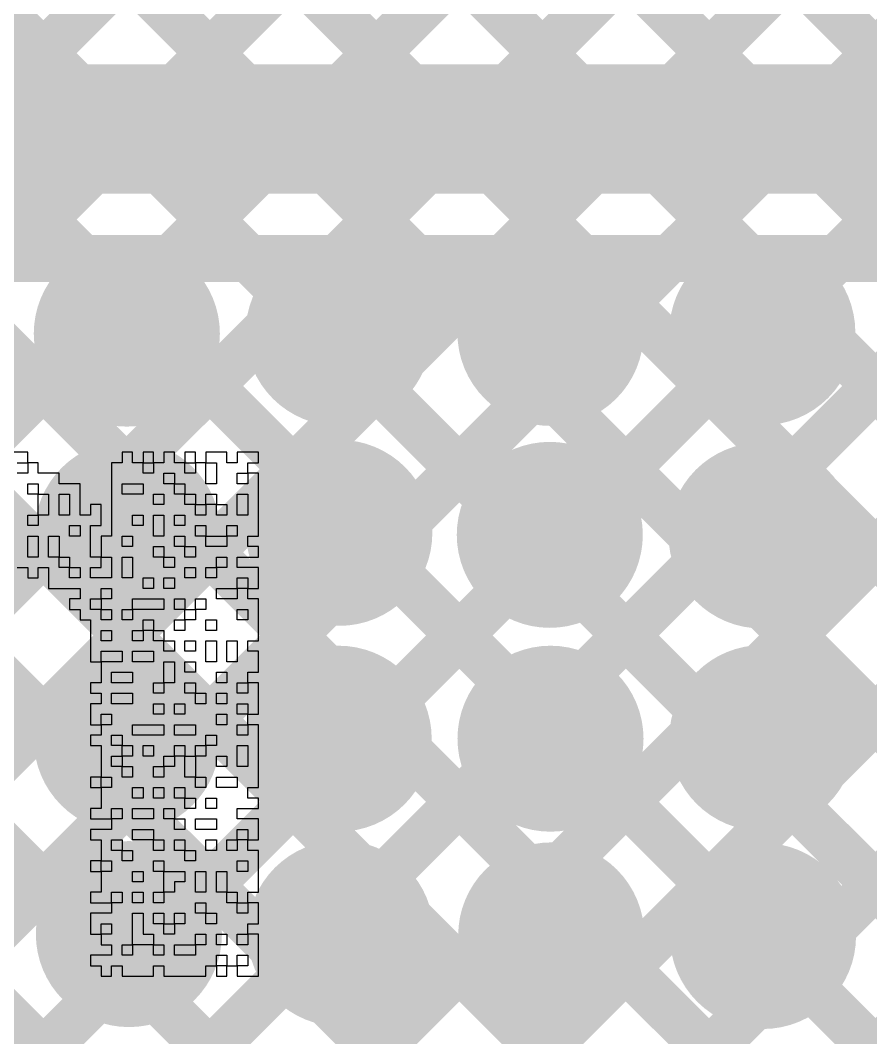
# Model space of a CAD drawing. Header units: millimetres. Extents: x 3.06 to 5.82, y 1.29 to 3.84.
# Drawn here: x 5.0166 to 5.1611, y 2.3075 to 2.4805 of the extents above; entities that cross this region are included whole.
import ezdxf

# ---------------------------------------------------------------- set-up
doc = ezdxf.new("R2010")
doc.units = ezdxf.units.MM
doc.header["$MEASUREMENT"] = 0
for name, color, linetype in [('BottomLayer', 5, 'Continuous'), ('BottomOverlay', 54, 'Continuous'), ('BottomSolder', 6, 'Continuous'), ('MultiLayer', 9, 'Continuous'), ('TopLayer', 1, 'Continuous'), ('TopSolder', 216, 'Continuous'), ('ViaHoleLayer', 16, 'Continuous')]:
    doc.layers.add(name, color=color, linetype=linetype)

msp = doc.modelspace()

# ---------------------------------------------------------------- linework, layer by layer
at = {"layer": 'BottomLayer', "const_width": 0.008}
for points in [[(4.85423, 2.78252), (5.702, 1.93475)], [(4.83062, 2.77785), (5.59647, 2.012)], [(4.81082, 2.76936), (5.56819, 2.012)], [(4.79724, 2.75466), (5.4789, 2.073)], [(4.789, 2.18685), (5.35367, 2.75152)], [(4.789, 2.21513), (5.32539, 2.75152)], [(4.789, 2.24341), (5.27927, 2.73368)], [(4.7896, 2.73402), (5.45062, 2.073)], [(4.789, 2.15856), (5.355, 2.72456)], [(4.789, 2.70633), (5.436, 2.05933)], [(4.789, 2.13028), (5.35968, 2.70096)], [(4.789, 2.10199), (5.37281, 2.68581)], [(4.789, 2.67805), (5.436, 2.03105)], [(4.789, 2.64976), (5.436, 2.00276)], [(4.789, 2.62148), (5.40848, 2.002)], [(4.789, 2.5932), (5.38019, 2.002)], [(4.789, 2.07371), (5.2974, 2.58211)], [(4.789, 2.56491), (5.35191, 2.002)], [(4.79368, 2.0501), (5.299, 2.55542)], [(4.789, 2.53663), (5.32363, 2.002)], [(4.80587, 2.03401), (5.299, 2.52714)], [(4.82414, 2.024), (5.30213, 2.50199)], [(4.85043, 2.022), (5.31337, 2.48494)], [(4.87805, 2.02134), (5.33087, 2.47416)]]:
    msp.add_lwpolyline(points, dxfattribs=at)
at = {"layer": 'BottomLayer', "const_width": 0.01181}
for points in [[(5.02874, 2.42721, 1), (5.04056, 2.42721, 1)], [(5.06474, 2.42733, 1), (5.07656, 2.42733, 1)], [(5.10074, 2.42733, 1), (5.11256, 2.42733, 1)], [(5.13674, 2.42744, 1), (5.14856, 2.42744, 1)], [(5.02886, 2.39322, 1), (5.04067, 2.39322, 1)], [(5.06486, 2.39333, 1), (5.07667, 2.39333, 1)], [(5.10063, 2.39299, 1), (5.11244, 2.39299, 1)], [(5.13663, 2.39288, 1), (5.14844, 2.39288, 1)], [(5.02875, 2.35822, 1), (5.04056, 2.35822, 1)], [(5.06475, 2.35833, 1), (5.07656, 2.35833, 1)], [(5.10075, 2.35833, 1), (5.11256, 2.35833, 1)], [(5.13675, 2.35844, 1), (5.14856, 2.35844, 1)], [(5.02909, 2.32511, 1), (5.04091, 2.32511, 1)], [(5.06509, 2.32522, 1), (5.07691, 2.32522, 1)], [(5.10087, 2.32489, 1), (5.11268, 2.32489, 1)], [(5.13687, 2.32478, 1), (5.14868, 2.32478, 1)]]:
    msp.add_lwpolyline(points, format="xyb", close=True, dxfattribs=at)
at = {"layer": 'BottomOverlay'}
for p, q in [((5.0178, 2.40704), (5.01423, 2.40704)), ((5.0178, 2.40526), (5.0178, 2.40704)), ((5.03561, 2.40704), (5.03383, 2.40704)), ((5.03383, 2.40704), (5.03383, 2.40526)), ((5.03561, 2.40526), (5.03561, 2.40704)), ((5.03918, 2.40704), (5.0374, 2.40704)), ((5.0374, 2.40704), (5.0374, 2.40526)), ((5.03918, 2.40526), (5.03918, 2.40704)), ((5.04274, 2.40704), (5.04096, 2.40704)), ((5.04096, 2.40704), (5.04096, 2.40526)), ((5.04274, 2.40526), (5.04274, 2.40704)), ((5.0463, 2.40704), (5.04452, 2.40704)), ((5.04452, 2.40704), (5.04452, 2.40526)), ((5.0463, 2.40526), (5.0463, 2.40704)), ((5.05165, 2.40704), (5.04809, 2.40704)), ((5.04809, 2.40704), (5.04809, 2.40526)), ((5.05165, 2.40526), (5.05165, 2.40704)), ((5.057, 2.40704), (5.05343, 2.40704)), ((5.05343, 2.40704), (5.05343, 2.40526)), ((5.057, 2.40526), (5.057, 2.40704)), ((5.01602, 2.40526), (5.0178, 2.40526)), ((5.01958, 2.40526), (5.0178, 2.40526)), ((5.0178, 2.40526), (5.0178, 2.40348)), ((5.01958, 2.40348), (5.01958, 2.40526)), ((5.03383, 2.40526), (5.03205, 2.40526)), ((5.03205, 2.40526), (5.03205, 2.40348)), ((5.0374, 2.40526), (5.03561, 2.40526)), ((5.0374, 2.40348), (5.0374, 2.40526)), ((5.0374, 2.40526), (5.03918, 2.40526)), ((5.04096, 2.40526), (5.03918, 2.40526)), ((5.03918, 2.40526), (5.03918, 2.40348)), ((5.04452, 2.40526), (5.04274, 2.40526)), ((5.04452, 2.40348), (5.04452, 2.40526)), ((5.04452, 2.40526), (5.0463, 2.40526)), ((5.04809, 2.40526), (5.0463, 2.40526)), ((5.0463, 2.40526), (5.0463, 2.40348)), ((5.04809, 2.40348), (5.04809, 2.40526)), ((5.04809, 2.40526), (5.04987, 2.40526)), ((5.04987, 2.40526), (5.04987, 2.40348)), ((5.05343, 2.40526), (5.05165, 2.40526)), ((5.05521, 2.40348), (5.05521, 2.40526)), ((5.05521, 2.40526), (5.057, 2.40526)), ((5.0178, 2.40348), (5.01602, 2.40348)), ((5.02314, 2.40348), (5.01958, 2.40348)), ((5.02314, 2.40169), (5.02314, 2.40348)), ((5.03205, 2.40348), (5.03205, 2.40169)), ((5.03918, 2.40348), (5.0374, 2.40348)), ((5.04096, 2.40169), (5.04096, 2.40348)), ((5.04096, 2.40348), (5.04274, 2.40348)), ((5.04274, 2.40348), (5.04274, 2.40169)), ((5.0463, 2.40348), (5.04452, 2.40348)), ((5.04809, 2.40169), (5.04809, 2.40348)), ((5.04987, 2.40348), (5.04987, 2.40169)), ((5.05343, 2.40169), (5.05343, 2.40348)), ((5.05343, 2.40348), (5.05521, 2.40348)), ((5.057, 2.40348), (5.05521, 2.40348)), ((5.05521, 2.40348), (5.05521, 2.40169)), ((5.057, 2.40169), (5.057, 2.40348)), ((5.0178, 2.39991), (5.0178, 2.40169)), ((5.0178, 2.40169), (5.01958, 2.40169)), ((5.01958, 2.40169), (5.01958, 2.39991)), ((5.02671, 2.40169), (5.02314, 2.40169)), ((5.02671, 2.39991), (5.02671, 2.40169)), ((5.03205, 2.40169), (5.03205, 2.39991)), ((5.03383, 2.39991), (5.03383, 2.40169)), ((5.03383, 2.40169), (5.0374, 2.40169)), ((5.0374, 2.40169), (5.0374, 2.39991)), ((5.04274, 2.40169), (5.04096, 2.40169)), ((5.04274, 2.39991), (5.04274, 2.40169)), ((5.04274, 2.40169), (5.04452, 2.40169)), ((5.04452, 2.40169), (5.04452, 2.39991)), ((5.04987, 2.40169), (5.04809, 2.40169)), ((5.05521, 2.40169), (5.05343, 2.40169)), ((5.057, 2.39991), (5.057, 2.40169)), ((5.01958, 2.39991), (5.0178, 2.39991)), ((5.01958, 2.39813), (5.01958, 2.39991)), ((5.01958, 2.39991), (5.02136, 2.39991)), ((5.02136, 2.39991), (5.02136, 2.39813)), ((5.02314, 2.39813), (5.02314, 2.39991)), ((5.02314, 2.39991), (5.02492, 2.39991)), ((5.02492, 2.39991), (5.02492, 2.39813)), ((5.02671, 2.39813), (5.02671, 2.39991)), ((5.03205, 2.39991), (5.03205, 2.39813)), ((5.0374, 2.39991), (5.03383, 2.39991)), ((5.03918, 2.39813), (5.03918, 2.39991)), ((5.03918, 2.39991), (5.04096, 2.39991)), ((5.04096, 2.39991), (5.04096, 2.39813)), ((5.04452, 2.39991), (5.04274, 2.39991)), ((5.04452, 2.39813), (5.04452, 2.39991)), ((5.04452, 2.39991), (5.0463, 2.39991)), ((5.0463, 2.39991), (5.0463, 2.39813)), ((5.04809, 2.39813), (5.04809, 2.39991)), ((5.04809, 2.39991), (5.04987, 2.39991)), ((5.04987, 2.39991), (5.04987, 2.39813)), ((5.05343, 2.39813), (5.05343, 2.39991)), ((5.05343, 2.39991), (5.05521, 2.39991)), ((5.05521, 2.39991), (5.05521, 2.39813)), ((5.057, 2.39813), (5.057, 2.39991)), ((5.01958, 2.39635), (5.01958, 2.39813)), ((5.02136, 2.39813), (5.02136, 2.39635)), ((5.02314, 2.39635), (5.02314, 2.39813)), ((5.02492, 2.39813), (5.02492, 2.39635)), ((5.02671, 2.39635), (5.02671, 2.39813)), ((5.03027, 2.39813), (5.02849, 2.39813)), ((5.02849, 2.39813), (5.02849, 2.39635)), ((5.03027, 2.39635), (5.03027, 2.39813)), ((5.03205, 2.39813), (5.03205, 2.39635)), ((5.04096, 2.39813), (5.03918, 2.39813)), ((5.0463, 2.39813), (5.04452, 2.39813)), ((5.0463, 2.39635), (5.0463, 2.39813)), ((5.0463, 2.39813), (5.04809, 2.39813)), ((5.04987, 2.39813), (5.04809, 2.39813)), ((5.04809, 2.39813), (5.04809, 2.39635)), ((5.04987, 2.39635), (5.04987, 2.39813)), ((5.04987, 2.39813), (5.05165, 2.39813)), ((5.05165, 2.39813), (5.05165, 2.39635)), ((5.05343, 2.39635), (5.05343, 2.39813)), ((5.05521, 2.39813), (5.05521, 2.39635)), ((5.057, 2.39635), (5.057, 2.39813)), ((5.0178, 2.39457), (5.0178, 2.39635)), ((5.0178, 2.39635), (5.01958, 2.39635)), ((5.02136, 2.39635), (5.01958, 2.39635)), ((5.01958, 2.39635), (5.01958, 2.39457)), ((5.02492, 2.39635), (5.02314, 2.39635)), ((5.02849, 2.39635), (5.02671, 2.39635)), ((5.03027, 2.39457), (5.03027, 2.39635)), ((5.03205, 2.39635), (5.03205, 2.39457)), ((5.03561, 2.39457), (5.03561, 2.39635)), ((5.03561, 2.39635), (5.0374, 2.39635)), ((5.0374, 2.39635), (5.0374, 2.39457)), ((5.03918, 2.39457), (5.03918, 2.39635)), ((5.03918, 2.39635), (5.04096, 2.39635)), ((5.04096, 2.39635), (5.04096, 2.39457)), ((5.04274, 2.39457), (5.04274, 2.39635)), ((5.04274, 2.39635), (5.04452, 2.39635)), ((5.04452, 2.39635), (5.04452, 2.39457)), ((5.04809, 2.39635), (5.0463, 2.39635)), ((5.05165, 2.39635), (5.04987, 2.39635)), ((5.05521, 2.39635), (5.05343, 2.39635)), ((5.057, 2.39457), (5.057, 2.39635)), ((5.01958, 2.39457), (5.0178, 2.39457)), ((5.02492, 2.39279), (5.02492, 2.39457)), ((5.02492, 2.39457), (5.02671, 2.39457)), ((5.02671, 2.39457), (5.02671, 2.39279)), ((5.02849, 2.39279), (5.02849, 2.39457)), ((5.02849, 2.39457), (5.03027, 2.39457)), ((5.03205, 2.39457), (5.03205, 2.39279)), ((5.0374, 2.39457), (5.03561, 2.39457)), ((5.03918, 2.39279), (5.03918, 2.39457)), ((5.04096, 2.39457), (5.04096, 2.39279)), ((5.04452, 2.39457), (5.04274, 2.39457)), ((5.0463, 2.39279), (5.0463, 2.39457)), ((5.0463, 2.39457), (5.04809, 2.39457)), ((5.04809, 2.39457), (5.04809, 2.39279)), ((5.05165, 2.39279), (5.05165, 2.39457)), ((5.05165, 2.39457), (5.05343, 2.39457)), ((5.05343, 2.39457), (5.05343, 2.39279)), ((5.057, 2.39279), (5.057, 2.39457)), ((5.0178, 2.391), (5.0178, 2.39279)), ((5.0178, 2.39279), (5.01958, 2.39279)), ((5.01958, 2.39279), (5.01958, 2.391)), ((5.02136, 2.391), (5.02136, 2.39279)), ((5.02136, 2.39279), (5.02314, 2.39279)), ((5.02314, 2.39279), (5.02314, 2.391)), ((5.02671, 2.39279), (5.02492, 2.39279)), ((5.02849, 2.391), (5.02849, 2.39279)), ((5.03205, 2.39279), (5.03027, 2.39279)), ((5.03027, 2.39279), (5.03027, 2.391)), ((5.03383, 2.391), (5.03383, 2.39279)), ((5.03383, 2.39279), (5.03561, 2.39279)), ((5.03561, 2.39279), (5.03561, 2.391)), ((5.04096, 2.39279), (5.03918, 2.39279)), ((5.04274, 2.391), (5.04274, 2.39279)), ((5.04274, 2.39279), (5.04452, 2.39279)), ((5.04452, 2.39279), (5.04452, 2.391)), ((5.04809, 2.39279), (5.0463, 2.39279)), ((5.04809, 2.391), (5.04809, 2.39279)), ((5.04809, 2.39279), (5.05165, 2.39279)), ((5.05343, 2.39279), (5.05165, 2.39279)), ((5.05165, 2.39279), (5.05165, 2.391)), ((5.05521, 2.391), (5.05521, 2.39279)), ((5.05521, 2.39279), (5.057, 2.39279)), ((5.0178, 2.38922), (5.0178, 2.391)), ((5.01958, 2.391), (5.01958, 2.38922)), ((5.02136, 2.38922), (5.02136, 2.391)), ((5.02314, 2.391), (5.02314, 2.38922)), ((5.02849, 2.38922), (5.02849, 2.391)), ((5.03027, 2.391), (5.03027, 2.38922)), ((5.03561, 2.391), (5.03383, 2.391)), ((5.03918, 2.38922), (5.03918, 2.391)), ((5.03918, 2.391), (5.04096, 2.391)), ((5.04096, 2.391), (5.04096, 2.38922)), ((5.04452, 2.391), (5.04274, 2.391)), ((5.04452, 2.38922), (5.04452, 2.391)), ((5.04452, 2.391), (5.0463, 2.391)), ((5.0463, 2.391), (5.0463, 2.38922)), ((5.05165, 2.391), (5.04809, 2.391)), ((5.057, 2.391), (5.05521, 2.391)), ((5.057, 2.38922), (5.057, 2.391)), ((5.01958, 2.38922), (5.0178, 2.38922)), ((5.02314, 2.38922), (5.02136, 2.38922)), ((5.02314, 2.38744), (5.02314, 2.38922)), ((5.02314, 2.38922), (5.02492, 2.38922)), ((5.02492, 2.38922), (5.02492, 2.38744)), ((5.03027, 2.38922), (5.02849, 2.38922)), ((5.03027, 2.38744), (5.03027, 2.38922)), ((5.03027, 2.38922), (5.03205, 2.38922)), ((5.03205, 2.38922), (5.03205, 2.38744)), ((5.03383, 2.38744), (5.03383, 2.38922)), ((5.03383, 2.38922), (5.03561, 2.38922)), ((5.03561, 2.38922), (5.03561, 2.38744)), ((5.04096, 2.38922), (5.03918, 2.38922)), ((5.04096, 2.38744), (5.04096, 2.38922)), ((5.04096, 2.38922), (5.04274, 2.38922)), ((5.04274, 2.38922), (5.04274, 2.38744)), ((5.0463, 2.38922), (5.04452, 2.38922)), ((5.04987, 2.38744), (5.04987, 2.38922)), ((5.04987, 2.38922), (5.05165, 2.38922)), ((5.05165, 2.38922), (5.05165, 2.38744)), ((5.05343, 2.38744), (5.05343, 2.38922)), ((5.05343, 2.38922), (5.057, 2.38922)), ((5.01602, 2.38744), (5.0178, 2.38744)), ((5.0178, 2.38744), (5.0178, 2.38566)), ((5.01958, 2.38566), (5.01958, 2.38744)), ((5.01958, 2.38744), (5.02136, 2.38744)), ((5.02136, 2.38744), (5.02136, 2.38566)), ((5.02492, 2.38744), (5.02314, 2.38744)), ((5.02492, 2.38566), (5.02492, 2.38744)), ((5.02492, 2.38744), (5.02671, 2.38744)), ((5.02671, 2.38744), (5.02671, 2.38566)), ((5.02849, 2.38566), (5.02849, 2.38744)), ((5.02849, 2.38744), (5.03027, 2.38744)), ((5.03205, 2.38744), (5.03205, 2.38566)), ((5.03383, 2.38566), (5.03383, 2.38744)), ((5.03561, 2.38744), (5.03561, 2.38566)), ((5.04274, 2.38744), (5.04096, 2.38744)), ((5.04452, 2.38566), (5.04452, 2.38744)), ((5.04452, 2.38744), (5.0463, 2.38744)), ((5.0463, 2.38744), (5.0463, 2.38566)), ((5.04809, 2.38566), (5.04809, 2.38744)), ((5.04809, 2.38744), (5.04987, 2.38744)), ((5.05165, 2.38744), (5.04987, 2.38744)), ((5.04987, 2.38744), (5.04987, 2.38566)), ((5.057, 2.38744), (5.05343, 2.38744)), ((5.057, 2.38566), (5.057, 2.38744)), ((5.0178, 2.38566), (5.01958, 2.38566)), ((5.02136, 2.38566), (5.02136, 2.38388)), ((5.02671, 2.38566), (5.02492, 2.38566)), ((5.03205, 2.38566), (5.02849, 2.38566)), ((5.03561, 2.38566), (5.03383, 2.38566)), ((5.0374, 2.38388), (5.0374, 2.38566)), ((5.0374, 2.38566), (5.03918, 2.38566)), ((5.03918, 2.38566), (5.03918, 2.38388)), ((5.04096, 2.38388), (5.04096, 2.38566)), ((5.04096, 2.38566), (5.04274, 2.38566)), ((5.04274, 2.38566), (5.04274, 2.38388)), ((5.0463, 2.38566), (5.04452, 2.38566)), ((5.04987, 2.38566), (5.04809, 2.38566)), ((5.05343, 2.38388), (5.05343, 2.38566)), ((5.05343, 2.38566), (5.05521, 2.38566)), ((5.05521, 2.38566), (5.05521, 2.38388)), ((5.057, 2.38388), (5.057, 2.38566)), ((5.02136, 2.38388), (5.02671, 2.38388)), ((5.02671, 2.38388), (5.02671, 2.38209)), ((5.03027, 2.38209), (5.03027, 2.38388)), ((5.03027, 2.38388), (5.03205, 2.38388)), ((5.03205, 2.38388), (5.03205, 2.38209)), ((5.03918, 2.38388), (5.0374, 2.38388)), ((5.04274, 2.38388), (5.04096, 2.38388)), ((5.04987, 2.38209), (5.04987, 2.38388)), ((5.04987, 2.38388), (5.05343, 2.38388)), ((5.05521, 2.38388), (5.05343, 2.38388)), ((5.05343, 2.38388), (5.05343, 2.38209)), ((5.05521, 2.38209), (5.05521, 2.38388)), ((5.05521, 2.38388), (5.057, 2.38388)), ((5.02671, 2.38209), (5.02492, 2.38209)), ((5.02492, 2.38209), (5.02492, 2.38031)), ((5.02849, 2.38031), (5.02849, 2.38209)), ((5.02849, 2.38209), (5.03027, 2.38209)), ((5.03205, 2.38209), (5.03027, 2.38209)), ((5.03027, 2.38209), (5.03027, 2.38031)), ((5.03561, 2.38031), (5.03561, 2.38209)), ((5.03561, 2.38209), (5.04096, 2.38209)), ((5.04096, 2.38209), (5.04096, 2.38031)), ((5.04274, 2.38031), (5.04274, 2.38209)), ((5.04274, 2.38209), (5.04452, 2.38209)), ((5.04452, 2.38209), (5.04452, 2.38031)), ((5.0463, 2.38031), (5.0463, 2.38209)), ((5.0463, 2.38209), (5.04809, 2.38209)), ((5.04809, 2.38209), (5.04809, 2.38031)), ((5.05343, 2.38209), (5.04987, 2.38209)), ((5.057, 2.38209), (5.05521, 2.38209)), ((5.057, 2.38031), (5.057, 2.38209)), ((5.02492, 2.38031), (5.02671, 2.38031)), ((5.02671, 2.38031), (5.02671, 2.37853)), ((5.03027, 2.38031), (5.02849, 2.38031)), ((5.03027, 2.37853), (5.03027, 2.38031)), ((5.03027, 2.38031), (5.03205, 2.38031)), ((5.03205, 2.38031), (5.03205, 2.37853)), ((5.03383, 2.37853), (5.03383, 2.38031)), ((5.03383, 2.38031), (5.03561, 2.38031)), ((5.04096, 2.38031), (5.03561, 2.38031)), ((5.03561, 2.38031), (5.03561, 2.37853)), ((5.04452, 2.38031), (5.04274, 2.38031)), ((5.04452, 2.37853), (5.04452, 2.38031)), ((5.04452, 2.38031), (5.0463, 2.38031)), ((5.04809, 2.38031), (5.0463, 2.38031)), ((5.0463, 2.38031), (5.0463, 2.37853)), ((5.05343, 2.37853), (5.05343, 2.38031)), ((5.05343, 2.38031), (5.05521, 2.38031)), ((5.05521, 2.38031), (5.05521, 2.37853)), ((5.057, 2.37853), (5.057, 2.38031)), ((5.02671, 2.37853), (5.02849, 2.37853)), ((5.02849, 2.37853), (5.02849, 2.37675)), ((5.03205, 2.37853), (5.03027, 2.37853)), ((5.03561, 2.37853), (5.03383, 2.37853)), ((5.0374, 2.37675), (5.0374, 2.37853)), ((5.0374, 2.37853), (5.03918, 2.37853)), ((5.03918, 2.37853), (5.03918, 2.37675)), ((5.04274, 2.37675), (5.04274, 2.37853)), ((5.04274, 2.37853), (5.04452, 2.37853)), ((5.0463, 2.37853), (5.04452, 2.37853)), ((5.04452, 2.37853), (5.04452, 2.37675)), ((5.04809, 2.37675), (5.04809, 2.37853)), ((5.04809, 2.37853), (5.04987, 2.37853)), ((5.04987, 2.37853), (5.04987, 2.37675)), ((5.05521, 2.37853), (5.05343, 2.37853)), ((5.057, 2.37675), (5.057, 2.37853)), ((5.02849, 2.37675), (5.02849, 2.37497)), ((5.03027, 2.37497), (5.03027, 2.37675)), ((5.03027, 2.37675), (5.03205, 2.37675)), ((5.03205, 2.37675), (5.03205, 2.37497)), ((5.03561, 2.37497), (5.03561, 2.37675)), ((5.03561, 2.37675), (5.0374, 2.37675)), ((5.03918, 2.37675), (5.0374, 2.37675)), ((5.0374, 2.37675), (5.0374, 2.37497)), ((5.03918, 2.37497), (5.03918, 2.37675)), ((5.03918, 2.37675), (5.04096, 2.37675)), ((5.04096, 2.37675), (5.04096, 2.37497)), ((5.04452, 2.37675), (5.04274, 2.37675)), ((5.04987, 2.37675), (5.04809, 2.37675)), ((5.057, 2.37497), (5.057, 2.37675)), ((5.02849, 2.37497), (5.02849, 2.37319)), ((5.03205, 2.37497), (5.03027, 2.37497)), ((5.0374, 2.37497), (5.03561, 2.37497)), ((5.04096, 2.37497), (5.03918, 2.37497)), ((5.04096, 2.37319), (5.04096, 2.37497)), ((5.04096, 2.37497), (5.04274, 2.37497)), ((5.04274, 2.37497), (5.04274, 2.37319)), ((5.04452, 2.37319), (5.04452, 2.37497)), ((5.04452, 2.37497), (5.0463, 2.37497)), ((5.0463, 2.37497), (5.0463, 2.37319)), ((5.04809, 2.37319), (5.04809, 2.37497)), ((5.04809, 2.37497), (5.04987, 2.37497)), ((5.04987, 2.37497), (5.04987, 2.37319)), ((5.05165, 2.37319), (5.05165, 2.37497)), ((5.05165, 2.37497), (5.05343, 2.37497)), ((5.05343, 2.37497), (5.05343, 2.37319)), ((5.05521, 2.37319), (5.05521, 2.37497)), ((5.05521, 2.37497), (5.057, 2.37497)), ((5.02849, 2.37319), (5.02849, 2.3714)), ((5.03027, 2.3714), (5.03027, 2.37319)), ((5.03027, 2.37319), (5.03383, 2.37319)), ((5.03383, 2.37319), (5.03383, 2.3714)), ((5.03561, 2.3714), (5.03561, 2.37319)), ((5.03561, 2.37319), (5.03918, 2.37319)), ((5.03918, 2.37319), (5.03918, 2.3714)), ((5.04274, 2.37319), (5.04096, 2.37319)), ((5.0463, 2.37319), (5.04452, 2.37319)), ((5.04809, 2.3714), (5.04809, 2.37319)), ((5.04987, 2.37319), (5.04987, 2.3714)), ((5.05165, 2.3714), (5.05165, 2.37319)), ((5.05343, 2.37319), (5.05343, 2.3714)), ((5.057, 2.37319), (5.05521, 2.37319)), ((5.057, 2.3714), (5.057, 2.37319)), ((5.02849, 2.3714), (5.03027, 2.3714)), ((5.03383, 2.3714), (5.03027, 2.3714)), ((5.03027, 2.3714), (5.03027, 2.36962)), ((5.03918, 2.3714), (5.03561, 2.3714)), ((5.04096, 2.36962), (5.04096, 2.3714)), ((5.04096, 2.3714), (5.04274, 2.3714)), ((5.04274, 2.3714), (5.04274, 2.36962)), ((5.04452, 2.36962), (5.04452, 2.3714)), ((5.04452, 2.3714), (5.0463, 2.3714)), ((5.0463, 2.3714), (5.0463, 2.36962)), ((5.04987, 2.3714), (5.04809, 2.3714)), ((5.05343, 2.3714), (5.05165, 2.3714)), ((5.057, 2.36962), (5.057, 2.3714)), ((5.03027, 2.36962), (5.03027, 2.36784)), ((5.03205, 2.36784), (5.03205, 2.36962)), ((5.03205, 2.36962), (5.03561, 2.36962)), ((5.03561, 2.36962), (5.03561, 2.36784)), ((5.04096, 2.36784), (5.04096, 2.36962)), ((5.04274, 2.36962), (5.04274, 2.36784)), ((5.0463, 2.36962), (5.04452, 2.36962)), ((5.04987, 2.36784), (5.04987, 2.36962)), ((5.04987, 2.36962), (5.05165, 2.36962)), ((5.05165, 2.36962), (5.05165, 2.36784)), ((5.05521, 2.36784), (5.05521, 2.36962)), ((5.05521, 2.36962), (5.057, 2.36962)), ((5.03027, 2.36784), (5.02849, 2.36784)), ((5.02849, 2.36784), (5.02849, 2.36606)), ((5.03561, 2.36784), (5.03205, 2.36784)), ((5.03918, 2.36606), (5.03918, 2.36784)), ((5.03918, 2.36784), (5.04096, 2.36784)), ((5.04274, 2.36784), (5.04096, 2.36784)), ((5.04096, 2.36784), (5.04096, 2.36606)), ((5.04452, 2.36606), (5.04452, 2.36784)), ((5.04452, 2.36784), (5.0463, 2.36784)), ((5.0463, 2.36784), (5.0463, 2.36606)), ((5.05165, 2.36784), (5.04987, 2.36784)), ((5.05343, 2.36606), (5.05343, 2.36784)), ((5.05343, 2.36784), (5.05521, 2.36784)), ((5.057, 2.36784), (5.05521, 2.36784)), ((5.05521, 2.36784), (5.05521, 2.36606)), ((5.057, 2.36606), (5.057, 2.36784)), ((5.02849, 2.36606), (5.03027, 2.36606)), ((5.03027, 2.36606), (5.03027, 2.36428)), ((5.03205, 2.36428), (5.03205, 2.36606)), ((5.03205, 2.36606), (5.03561, 2.36606)), ((5.03561, 2.36606), (5.03561, 2.36428)), ((5.04096, 2.36606), (5.03918, 2.36606)), ((5.0463, 2.36606), (5.04452, 2.36606)), ((5.0463, 2.36428), (5.0463, 2.36606)), ((5.0463, 2.36606), (5.04809, 2.36606)), ((5.04809, 2.36606), (5.04809, 2.36428)), ((5.04987, 2.36428), (5.04987, 2.36606)), ((5.04987, 2.36606), (5.05165, 2.36606)), ((5.05165, 2.36606), (5.05165, 2.36428)), ((5.05521, 2.36606), (5.05343, 2.36606)), ((5.057, 2.36428), (5.057, 2.36606)), ((5.03027, 2.36428), (5.02849, 2.36428)), ((5.02849, 2.36428), (5.02849, 2.3625)), ((5.03561, 2.36428), (5.03205, 2.36428)), ((5.03918, 2.3625), (5.03918, 2.36428)), ((5.03918, 2.36428), (5.04096, 2.36428)), ((5.04096, 2.36428), (5.04096, 2.3625)), ((5.04274, 2.3625), (5.04274, 2.36428)), ((5.04274, 2.36428), (5.04452, 2.36428)), ((5.04452, 2.36428), (5.04452, 2.3625)), ((5.04809, 2.36428), (5.0463, 2.36428)), ((5.05165, 2.36428), (5.04987, 2.36428)), ((5.05343, 2.3625), (5.05343, 2.36428)), ((5.05343, 2.36428), (5.05521, 2.36428)), ((5.05521, 2.36428), (5.05521, 2.3625)), ((5.057, 2.3625), (5.057, 2.36428)), ((5.02849, 2.3625), (5.02849, 2.36071)), ((5.03027, 2.36071), (5.03027, 2.3625)), ((5.03027, 2.3625), (5.03205, 2.3625)), ((5.03205, 2.3625), (5.03205, 2.36071)), ((5.04096, 2.3625), (5.03918, 2.3625)), ((5.04452, 2.3625), (5.04274, 2.3625)), ((5.04987, 2.36071), (5.04987, 2.3625)), ((5.04987, 2.3625), (5.05165, 2.3625)), ((5.05165, 2.3625), (5.05165, 2.36071)), ((5.05521, 2.3625), (5.05343, 2.3625)), ((5.05521, 2.36071), (5.05521, 2.3625)), ((5.05521, 2.3625), (5.057, 2.3625)), ((5.02849, 2.36071), (5.03027, 2.36071)), ((5.03205, 2.36071), (5.03027, 2.36071)), ((5.03027, 2.36071), (5.03027, 2.35893)), ((5.03561, 2.35893), (5.03561, 2.36071)), ((5.03561, 2.36071), (5.04096, 2.36071)), ((5.04096, 2.36071), (5.04096, 2.35893)), ((5.04274, 2.35893), (5.04274, 2.36071)), ((5.04274, 2.36071), (5.0463, 2.36071)), ((5.0463, 2.36071), (5.0463, 2.35893)), ((5.05165, 2.36071), (5.04987, 2.36071)), ((5.05343, 2.35893), (5.05343, 2.36071)), ((5.05343, 2.36071), (5.05521, 2.36071)), ((5.057, 2.36071), (5.05521, 2.36071)), ((5.05521, 2.36071), (5.05521, 2.35893)), ((5.057, 2.35893), (5.057, 2.36071)), ((5.03027, 2.35893), (5.02849, 2.35893)), ((5.02849, 2.35893), (5.02849, 2.35715)), ((5.03205, 2.35715), (5.03205, 2.35893)), ((5.03205, 2.35893), (5.03383, 2.35893)), ((5.03383, 2.35893), (5.03383, 2.35715)), ((5.04096, 2.35893), (5.03561, 2.35893)), ((5.0463, 2.35893), (5.04274, 2.35893)), ((5.04809, 2.35715), (5.04809, 2.35893)), ((5.04809, 2.35893), (5.04987, 2.35893)), ((5.04987, 2.35893), (5.04987, 2.35715)), ((5.05521, 2.35893), (5.05343, 2.35893)), ((5.057, 2.35715), (5.057, 2.35893)), ((5.02849, 2.35715), (5.03027, 2.35715)), ((5.03027, 2.35715), (5.03027, 2.35537)), ((5.03383, 2.35715), (5.03205, 2.35715)), ((5.03383, 2.35537), (5.03383, 2.35715)), ((5.03383, 2.35715), (5.03561, 2.35715)), ((5.03561, 2.35715), (5.03561, 2.35537)), ((5.0374, 2.35537), (5.0374, 2.35715)), ((5.0374, 2.35715), (5.03918, 2.35715)), ((5.03918, 2.35715), (5.03918, 2.35537)), ((5.04274, 2.35537), (5.04274, 2.35715)), ((5.04274, 2.35715), (5.04452, 2.35715)), ((5.04452, 2.35715), (5.04452, 2.35537)), ((5.0463, 2.35537), (5.0463, 2.35715)), ((5.0463, 2.35715), (5.04809, 2.35715)), ((5.04987, 2.35715), (5.04809, 2.35715)), ((5.04809, 2.35715), (5.04809, 2.35537)), ((5.05343, 2.35537), (5.05343, 2.35715)), ((5.05343, 2.35715), (5.05521, 2.35715)), ((5.05521, 2.35715), (5.05521, 2.35537)), ((5.057, 2.35537), (5.057, 2.35715)), ((5.03027, 2.35537), (5.03027, 2.35359)), ((5.03205, 2.35359), (5.03205, 2.35537)), ((5.03205, 2.35537), (5.03383, 2.35537)), ((5.03561, 2.35537), (5.03383, 2.35537)), ((5.03383, 2.35537), (5.03383, 2.35359)), ((5.03918, 2.35537), (5.0374, 2.35537)), ((5.04096, 2.35359), (5.04096, 2.35537)), ((5.04096, 2.35537), (5.04274, 2.35537)), ((5.04452, 2.35537), (5.04274, 2.35537)), ((5.04274, 2.35537), (5.04274, 2.35359)), ((5.04452, 2.35359), (5.04452, 2.35537)), ((5.04452, 2.35537), (5.0463, 2.35537)), ((5.04809, 2.35537), (5.0463, 2.35537)), ((5.0463, 2.35537), (5.0463, 2.35359)), ((5.04987, 2.35359), (5.04987, 2.35537)), ((5.04987, 2.35537), (5.05165, 2.35537)), ((5.05165, 2.35537), (5.05165, 2.35359)), ((5.05343, 2.35359), (5.05343, 2.35537)), ((5.05521, 2.35537), (5.05521, 2.35359)), ((5.057, 2.35359), (5.057, 2.35537)), ((5.03027, 2.35359), (5.03027, 2.35181)), ((5.03383, 2.35359), (5.03205, 2.35359)), ((5.03383, 2.35181), (5.03383, 2.35359)), ((5.03383, 2.35359), (5.03561, 2.35359)), ((5.03561, 2.35359), (5.03561, 2.35181)), ((5.03918, 2.35181), (5.03918, 2.35359)), ((5.03918, 2.35359), (5.04096, 2.35359)), ((5.04274, 2.35359), (5.04096, 2.35359)), ((5.04096, 2.35359), (5.04096, 2.35181)), ((5.04452, 2.35181), (5.04452, 2.35359)), ((5.0463, 2.35359), (5.0463, 2.35181)), ((5.05165, 2.35359), (5.04987, 2.35359)), ((5.05521, 2.35359), (5.05343, 2.35359)), ((5.057, 2.35181), (5.057, 2.35359)), ((5.03027, 2.35181), (5.02849, 2.35181)), ((5.02849, 2.35181), (5.02849, 2.35002)), ((5.03027, 2.35002), (5.03027, 2.35181)), ((5.03027, 2.35181), (5.03205, 2.35181)), ((5.03205, 2.35181), (5.03205, 2.35002)), ((5.03561, 2.35181), (5.03383, 2.35181)), ((5.04096, 2.35181), (5.03918, 2.35181)), ((5.0463, 2.35181), (5.04452, 2.35181)), ((5.0463, 2.35002), (5.0463, 2.35181)), ((5.0463, 2.35181), (5.04809, 2.35181)), ((5.04809, 2.35181), (5.04809, 2.35002)), ((5.04987, 2.35002), (5.04987, 2.35181)), ((5.04987, 2.35181), (5.05343, 2.35181)), ((5.05343, 2.35181), (5.05343, 2.35002)), ((5.057, 2.35002), (5.057, 2.35181)), ((5.02849, 2.35002), (5.03027, 2.35002)), ((5.03205, 2.35002), (5.03027, 2.35002)), ((5.03027, 2.35002), (5.03027, 2.34824)), ((5.03561, 2.34824), (5.03561, 2.35002)), ((5.03561, 2.35002), (5.0374, 2.35002)), ((5.0374, 2.35002), (5.0374, 2.34824)), ((5.03918, 2.34824), (5.03918, 2.35002)), ((5.03918, 2.35002), (5.04096, 2.35002)), ((5.04096, 2.35002), (5.04096, 2.34824)), ((5.04274, 2.34824), (5.04274, 2.35002)), ((5.04274, 2.35002), (5.04452, 2.35002)), ((5.04452, 2.35002), (5.04452, 2.34824)), ((5.04809, 2.35002), (5.0463, 2.35002)), ((5.05343, 2.35002), (5.04987, 2.35002)), ((5.05521, 2.34824), (5.05521, 2.35002)), ((5.05521, 2.35002), (5.057, 2.35002)), ((5.03027, 2.34824), (5.03027, 2.34646)), ((5.0374, 2.34824), (5.03561, 2.34824)), ((5.04096, 2.34824), (5.03918, 2.34824)), ((5.04452, 2.34824), (5.04274, 2.34824)), ((5.04452, 2.34646), (5.04452, 2.34824)), ((5.04452, 2.34824), (5.0463, 2.34824)), ((5.0463, 2.34824), (5.0463, 2.34646)), ((5.04809, 2.34646), (5.04809, 2.34824)), ((5.04809, 2.34824), (5.04987, 2.34824)), ((5.04987, 2.34824), (5.04987, 2.34646)), ((5.057, 2.34824), (5.05521, 2.34824)), ((5.057, 2.34646), (5.057, 2.34824)), ((5.03027, 2.34646), (5.02849, 2.34646)), ((5.02849, 2.34646), (5.02849, 2.34468)), ((5.03205, 2.34468), (5.03205, 2.34646)), ((5.03205, 2.34646), (5.03383, 2.34646)), ((5.03383, 2.34646), (5.03383, 2.34468)), ((5.03561, 2.34468), (5.03561, 2.34646)), ((5.03561, 2.34646), (5.03918, 2.34646)), ((5.03918, 2.34646), (5.03918, 2.34468)), ((5.04096, 2.34468), (5.04096, 2.34646)), ((5.04096, 2.34646), (5.04274, 2.34646)), ((5.04274, 2.34646), (5.04274, 2.34468)), ((5.0463, 2.34646), (5.04452, 2.34646)), ((5.04987, 2.34646), (5.04809, 2.34646)), ((5.05343, 2.34468), (5.05343, 2.34646)), ((5.05343, 2.34646), (5.057, 2.34646)), ((5.02849, 2.34468), (5.03205, 2.34468)), ((5.03383, 2.34468), (5.03205, 2.34468)), ((5.03205, 2.34468), (5.03205, 2.3429)), ((5.03918, 2.34468), (5.03561, 2.34468)), ((5.04274, 2.34468), (5.04096, 2.34468)), ((5.04274, 2.3429), (5.04274, 2.34468)), ((5.04274, 2.34468), (5.04452, 2.34468)), ((5.04452, 2.34468), (5.04452, 2.3429)), ((5.0463, 2.3429), (5.0463, 2.34468)), ((5.0463, 2.34468), (5.04987, 2.34468)), ((5.04987, 2.34468), (5.04987, 2.3429)), ((5.057, 2.34468), (5.05343, 2.34468)), ((5.057, 2.3429), (5.057, 2.34468)), ((5.03205, 2.3429), (5.02849, 2.3429)), ((5.02849, 2.3429), (5.02849, 2.34111)), ((5.03561, 2.34111), (5.03561, 2.3429)), ((5.03561, 2.3429), (5.03918, 2.3429)), ((5.03918, 2.3429), (5.03918, 2.34111)), ((5.04452, 2.3429), (5.04274, 2.3429)), ((5.04987, 2.3429), (5.0463, 2.3429)), ((5.05343, 2.34111), (5.05343, 2.3429)), ((5.05343, 2.3429), (5.05521, 2.3429)), ((5.05521, 2.3429), (5.05521, 2.34111)), ((5.057, 2.34111), (5.057, 2.3429)), ((5.02849, 2.34111), (5.03027, 2.34111)), ((5.03027, 2.34111), (5.03027, 2.33933)), ((5.03205, 2.33933), (5.03205, 2.34111)), ((5.03205, 2.34111), (5.03383, 2.34111)), ((5.03383, 2.34111), (5.03383, 2.33933)), ((5.03918, 2.34111), (5.03561, 2.34111)), ((5.03918, 2.33933), (5.03918, 2.34111)), ((5.03918, 2.34111), (5.04096, 2.34111)), ((5.04096, 2.34111), (5.04096, 2.33933)), ((5.04274, 2.33933), (5.04274, 2.34111)), ((5.04274, 2.34111), (5.04452, 2.34111)), ((5.04452, 2.34111), (5.04452, 2.33933)), ((5.04809, 2.33933), (5.04809, 2.34111)), ((5.04809, 2.34111), (5.04987, 2.34111)), ((5.04987, 2.34111), (5.04987, 2.33933)), ((5.05165, 2.33933), (5.05165, 2.34111)), ((5.05165, 2.34111), (5.05343, 2.34111)), ((5.05521, 2.34111), (5.05343, 2.34111)), ((5.05343, 2.34111), (5.05343, 2.33933)), ((5.05521, 2.33933), (5.05521, 2.34111)), ((5.05521, 2.34111), (5.057, 2.34111)), ((5.03027, 2.33933), (5.03027, 2.33755)), ((5.03383, 2.33933), (5.03205, 2.33933)), ((5.03383, 2.33755), (5.03383, 2.33933)), ((5.03383, 2.33933), (5.03561, 2.33933)), ((5.03561, 2.33933), (5.03561, 2.33755)), ((5.04096, 2.33933), (5.03918, 2.33933)), ((5.04452, 2.33933), (5.04274, 2.33933)), ((5.04452, 2.33755), (5.04452, 2.33933)), ((5.04452, 2.33933), (5.0463, 2.33933)), ((5.0463, 2.33933), (5.0463, 2.33755)), ((5.04987, 2.33933), (5.04809, 2.33933)), ((5.05343, 2.33933), (5.05165, 2.33933)), ((5.057, 2.33933), (5.05521, 2.33933)), ((5.057, 2.33755), (5.057, 2.33933)), ((5.03027, 2.33755), (5.02849, 2.33755)), ((5.02849, 2.33755), (5.02849, 2.33577)), ((5.03027, 2.33577), (5.03027, 2.33755)), ((5.03027, 2.33755), (5.03205, 2.33755)), ((5.03205, 2.33755), (5.03205, 2.33577)), ((5.03561, 2.33755), (5.03383, 2.33755)), ((5.03918, 2.33577), (5.03918, 2.33755)), ((5.03918, 2.33755), (5.04096, 2.33755)), ((5.04096, 2.33755), (5.04096, 2.33577)), ((5.0463, 2.33755), (5.04452, 2.33755)), ((5.05343, 2.33577), (5.05343, 2.33755)), ((5.05343, 2.33755), (5.05521, 2.33755)), ((5.05521, 2.33755), (5.05521, 2.33577)), ((5.057, 2.33577), (5.057, 2.33755)), ((5.02849, 2.33577), (5.03027, 2.33577)), ((5.03205, 2.33577), (5.03027, 2.33577)), ((5.03027, 2.33577), (5.03027, 2.33399)), ((5.03561, 2.33399), (5.03561, 2.33577)), ((5.03561, 2.33577), (5.0374, 2.33577)), ((5.0374, 2.33577), (5.0374, 2.33399)), ((5.04096, 2.33577), (5.03918, 2.33577)), ((5.04096, 2.33399), (5.04096, 2.33577)), ((5.04096, 2.33577), (5.04452, 2.33577)), ((5.04452, 2.33577), (5.04452, 2.33399)), ((5.0463, 2.33399), (5.0463, 2.33577)), ((5.0463, 2.33577), (5.04809, 2.33577)), ((5.04809, 2.33577), (5.04809, 2.33399)), ((5.04987, 2.33399), (5.04987, 2.33577)), ((5.04987, 2.33577), (5.05165, 2.33577)), ((5.05165, 2.33577), (5.05165, 2.33399)), ((5.05521, 2.33577), (5.05343, 2.33577)), ((5.057, 2.33399), (5.057, 2.33577)), ((5.03027, 2.33399), (5.03027, 2.33221)), ((5.0374, 2.33399), (5.03561, 2.33399)), ((5.04096, 2.33221), (5.04096, 2.33399)), ((5.04452, 2.33399), (5.04274, 2.33399)), ((5.04274, 2.33399), (5.04274, 2.33221)), ((5.0463, 2.33221), (5.0463, 2.33399)), ((5.04809, 2.33399), (5.04809, 2.33221)), ((5.04987, 2.33221), (5.04987, 2.33399)), ((5.05165, 2.33399), (5.05165, 2.33221)), ((5.057, 2.33221), (5.057, 2.33399)), ((5.03027, 2.33221), (5.02849, 2.33221)), ((5.02849, 2.33221), (5.02849, 2.33042)), ((5.03205, 2.33042), (5.03205, 2.33221)), ((5.03205, 2.33221), (5.03383, 2.33221)), ((5.03383, 2.33221), (5.03383, 2.33042)), ((5.03561, 2.33042), (5.03561, 2.33221)), ((5.03561, 2.33221), (5.0374, 2.33221)), ((5.0374, 2.33221), (5.0374, 2.33042)), ((5.03918, 2.33042), (5.03918, 2.33221)), ((5.03918, 2.33221), (5.04096, 2.33221)), ((5.04274, 2.33221), (5.04096, 2.33221)), ((5.04096, 2.33221), (5.04096, 2.33042)), ((5.04809, 2.33221), (5.0463, 2.33221)), ((5.05165, 2.33221), (5.04987, 2.33221)), ((5.05165, 2.33042), (5.05165, 2.33221)), ((5.05165, 2.33221), (5.05343, 2.33221)), ((5.05343, 2.33221), (5.05343, 2.33042)), ((5.05521, 2.33042), (5.05521, 2.33221)), ((5.05521, 2.33221), (5.057, 2.33221)), ((5.02849, 2.33042), (5.03205, 2.33042)), ((5.03383, 2.33042), (5.03205, 2.33042)), ((5.03205, 2.33042), (5.03205, 2.32864)), ((5.0374, 2.33042), (5.03561, 2.33042)), ((5.04096, 2.33042), (5.03918, 2.33042)), ((5.0463, 2.32864), (5.0463, 2.33042)), ((5.0463, 2.33042), (5.04809, 2.33042)), ((5.04809, 2.33042), (5.04809, 2.32864)), ((5.05343, 2.33042), (5.05165, 2.33042)), ((5.05343, 2.32864), (5.05343, 2.33042)), ((5.05343, 2.33042), (5.05521, 2.33042)), ((5.057, 2.33042), (5.05521, 2.33042)), ((5.05521, 2.33042), (5.05521, 2.32864)), ((5.057, 2.32864), (5.057, 2.33042)), ((5.03205, 2.32864), (5.02849, 2.32864)), ((5.02849, 2.32864), (5.02849, 2.32686)), ((5.03561, 2.32686), (5.03561, 2.32864)), ((5.03561, 2.32864), (5.0374, 2.32864)), ((5.0374, 2.32864), (5.0374, 2.32686)), ((5.03918, 2.32686), (5.03918, 2.32864)), ((5.03918, 2.32864), (5.04096, 2.32864)), ((5.04096, 2.32864), (5.04096, 2.32686)), ((5.04274, 2.32686), (5.04274, 2.32864)), ((5.04274, 2.32864), (5.04452, 2.32864)), ((5.04452, 2.32864), (5.04452, 2.32686)), ((5.04809, 2.32864), (5.0463, 2.32864)), ((5.04809, 2.32686), (5.04809, 2.32864)), ((5.04809, 2.32864), (5.04987, 2.32864)), ((5.04987, 2.32864), (5.04987, 2.32686)), ((5.05521, 2.32864), (5.05343, 2.32864)), ((5.057, 2.32686), (5.057, 2.32864)), ((5.02849, 2.32686), (5.02849, 2.32508)), ((5.03027, 2.32508), (5.03027, 2.32686)), ((5.03027, 2.32686), (5.03205, 2.32686)), ((5.03205, 2.32686), (5.03205, 2.32508)), ((5.03561, 2.32508), (5.03561, 2.32686)), ((5.0374, 2.32686), (5.0374, 2.32508)), ((5.04096, 2.32686), (5.03918, 2.32686)), ((5.04096, 2.32508), (5.04096, 2.32686)), ((5.04096, 2.32686), (5.04274, 2.32686)), ((5.04452, 2.32686), (5.04274, 2.32686)), ((5.04274, 2.32686), (5.04274, 2.32508)), ((5.04987, 2.32686), (5.04809, 2.32686)), ((5.05521, 2.32508), (5.05521, 2.32686)), ((5.05521, 2.32686), (5.057, 2.32686)), ((5.02849, 2.32508), (5.03027, 2.32508)), ((5.03205, 2.32508), (5.03027, 2.32508)), ((5.03027, 2.32508), (5.03027, 2.3233)), ((5.03561, 2.3233), (5.03561, 2.32508)), ((5.0374, 2.32508), (5.03918, 2.32508)), ((5.03918, 2.32508), (5.03918, 2.3233)), ((5.04274, 2.32508), (5.04096, 2.32508)), ((5.0463, 2.3233), (5.0463, 2.32508)), ((5.0463, 2.32508), (5.04809, 2.32508)), ((5.04809, 2.32508), (5.04809, 2.3233)), ((5.04987, 2.3233), (5.04987, 2.32508)), ((5.04987, 2.32508), (5.05165, 2.32508)), ((5.05165, 2.32508), (5.05165, 2.3233)), ((5.05343, 2.3233), (5.05343, 2.32508)), ((5.05343, 2.32508), (5.05521, 2.32508)), ((5.057, 2.32508), (5.05521, 2.32508)), ((5.05521, 2.32508), (5.05521, 2.3233)), ((5.057, 2.3233), (5.057, 2.32508)), ((5.03027, 2.3233), (5.03205, 2.3233)), ((5.03205, 2.3233), (5.03205, 2.32152)), ((5.03383, 2.32152), (5.03383, 2.3233)), ((5.03383, 2.3233), (5.03561, 2.3233)), ((5.03918, 2.3233), (5.03561, 2.3233)), ((5.03561, 2.3233), (5.03561, 2.32152)), ((5.03918, 2.32152), (5.03918, 2.3233)), ((5.03918, 2.3233), (5.04096, 2.3233)), ((5.04096, 2.3233), (5.04096, 2.32152)), ((5.04274, 2.32152), (5.04274, 2.3233)), ((5.04274, 2.3233), (5.0463, 2.3233)), ((5.04809, 2.3233), (5.0463, 2.3233)), ((5.0463, 2.3233), (5.0463, 2.32152)), ((5.05165, 2.3233), (5.04987, 2.3233)), ((5.05521, 2.3233), (5.05343, 2.3233)), ((5.057, 2.32152), (5.057, 2.3233)), ((5.03205, 2.32152), (5.02849, 2.32152)), ((5.02849, 2.32152), (5.02849, 2.31973)), ((5.03561, 2.32152), (5.03383, 2.32152)), ((5.04096, 2.32152), (5.03918, 2.32152)), ((5.0463, 2.32152), (5.04274, 2.32152)), ((5.04987, 2.31973), (5.04987, 2.32152)), ((5.04987, 2.32152), (5.05165, 2.32152)), ((5.05165, 2.32152), (5.05165, 2.31973)), ((5.05343, 2.31973), (5.05343, 2.32152)), ((5.05343, 2.32152), (5.05521, 2.32152)), ((5.05521, 2.32152), (5.05521, 2.31973)), ((5.057, 2.31973), (5.057, 2.32152)), ((5.02849, 2.31973), (5.03027, 2.31973)), ((5.03027, 2.31973), (5.03027, 2.31795)), ((5.03205, 2.31795), (5.03205, 2.31973)), ((5.03205, 2.31973), (5.03383, 2.31973)), ((5.03383, 2.31973), (5.03383, 2.31795)), ((5.03918, 2.31795), (5.03918, 2.31973)), ((5.03918, 2.31973), (5.04096, 2.31973)), ((5.04096, 2.31973), (5.04096, 2.31795)), ((5.04809, 2.31795), (5.04809, 2.31973)), ((5.04809, 2.31973), (5.04987, 2.31973)), ((5.05165, 2.31973), (5.04987, 2.31973)), ((5.04987, 2.31973), (5.04987, 2.31795)), ((5.05165, 2.31795), (5.05165, 2.31973)), ((5.05165, 2.31973), (5.05343, 2.31973)), ((5.05521, 2.31973), (5.05343, 2.31973)), ((5.05343, 2.31973), (5.05343, 2.31795)), ((5.057, 2.31795), (5.057, 2.31973)), ((5.03027, 2.31795), (5.03205, 2.31795)), ((5.03383, 2.31795), (5.03918, 2.31795)), ((5.04096, 2.31795), (5.04809, 2.31795)), ((5.04987, 2.31795), (5.05165, 2.31795)), ((5.05343, 2.31795), (5.057, 2.31795))]:
    msp.add_line(p, q, dxfattribs=at)
at = {"layer": 'BottomSolder', "const_width": 0.01581}
for points in [[(5.02674, 2.42721, 1), (5.04256, 2.42721, 1)], [(5.06274, 2.42733, 1), (5.07856, 2.42733, 1)], [(5.09874, 2.42733, 1), (5.11456, 2.42733, 1)], [(5.13474, 2.42744, 1), (5.15056, 2.42744, 1)], [(5.02686, 2.39322, 1), (5.04267, 2.39322, 1)], [(5.06286, 2.39333, 1), (5.07867, 2.39333, 1)], [(5.09863, 2.39299, 1), (5.11444, 2.39299, 1)], [(5.13463, 2.39288, 1), (5.15044, 2.39288, 1)], [(5.02675, 2.35822, 1), (5.04256, 2.35822, 1)], [(5.06275, 2.35833, 1), (5.07856, 2.35833, 1)], [(5.09875, 2.35833, 1), (5.11456, 2.35833, 1)], [(5.13475, 2.35844, 1), (5.15056, 2.35844, 1)], [(5.02709, 2.32511, 1), (5.04291, 2.32511, 1)], [(5.06309, 2.32522, 1), (5.07891, 2.32522, 1)], [(5.09887, 2.32489, 1), (5.11468, 2.32489, 1)], [(5.13487, 2.32478, 1), (5.15068, 2.32478, 1)]]:
    msp.add_lwpolyline(points, format="xyb", close=True, dxfattribs=at)
at = {"layer": 'MultiLayer', "const_width": 0.01181}
for points in [[(5.02874, 2.42721, 1), (5.04056, 2.42721, 1)], [(5.06474, 2.42733, 1), (5.07656, 2.42733, 1)], [(5.10074, 2.42733, 1), (5.11256, 2.42733, 1)], [(5.13674, 2.42744, 1), (5.14856, 2.42744, 1)], [(5.02886, 2.39322, 1), (5.04067, 2.39322, 1)], [(5.06486, 2.39333, 1), (5.07667, 2.39333, 1)], [(5.10063, 2.39299, 1), (5.11244, 2.39299, 1)], [(5.13663, 2.39288, 1), (5.14844, 2.39288, 1)], [(5.02875, 2.35822, 1), (5.04056, 2.35822, 1)], [(5.06475, 2.35833, 1), (5.07656, 2.35833, 1)], [(5.10075, 2.35833, 1), (5.11256, 2.35833, 1)], [(5.13675, 2.35844, 1), (5.14856, 2.35844, 1)], [(5.02909, 2.32511, 1), (5.04091, 2.32511, 1)], [(5.06509, 2.32522, 1), (5.07691, 2.32522, 1)], [(5.10087, 2.32489, 1), (5.11268, 2.32489, 1)], [(5.13687, 2.32478, 1), (5.14868, 2.32478, 1)]]:
    msp.add_lwpolyline(points, format="xyb", close=True, dxfattribs=at)
at = {"layer": 'TopLayer'}
for points, const_width in [([(4.57022, 2.462), (5.458, 2.462)], 0.022), ([(4.57022, 2.44), (5.45197, 2.44)], 0.008), ([(4.59587, 2.022), (5.01387, 2.44)], 0.008), ([(4.62415, 2.022), (5.04215, 2.44)], 0.008), ([(4.64578, 2.01534), (5.07044, 2.44)], 0.008), ([(4.65992, 2.0012), (5.09872, 2.44)], 0.008), ([(4.67006, 1.84163), (5.26843, 2.44)], 0.008), ([(4.67082, 1.98381), (5.12701, 2.44)], 0.008), ([(4.671, 1.95571), (5.15529, 2.44)], 0.008), ([(4.671, 1.92742), (5.18358, 2.44)], 0.008), ([(4.671, 1.89914), (5.21186, 2.44)], 0.008), ([(4.671, 1.87086), (5.24014, 2.44)], 0.008), ([(4.87805, 2.02134), (5.29671, 2.44)], 0.008), ([(4.88563, 2.44), (5.19263, 2.133)], 0.008), ([(4.91391, 2.44), (5.22091, 2.133)], 0.008), ([(4.94219, 2.44), (5.2492, 2.133)], 0.008), ([(4.97048, 2.44), (5.27748, 2.133)], 0.008), ([(4.99876, 2.44), (5.30576, 2.133)], 0.008), ([(5.02705, 2.44), (5.33405, 2.133)], 0.008), ([(5.05533, 2.44), (5.36233, 2.133)], 0.008), ([(5.08362, 2.44), (5.39062, 2.133)], 0.008), ([(5.1119, 2.44), (5.4189, 2.133)], 0.008), ([(5.14019, 2.44), (5.44719, 2.133)], 0.008)]:
    msp.add_lwpolyline(points, dxfattribs=dict(at, const_width=const_width))
for points, const_width in [([(5.01187, 2.44, 1), (5.01587, 2.44, 1)], 0.004), ([(5.02505, 2.44, 1), (5.02905, 2.44, 1)], 0.004), ([(5.04015, 2.44, 1), (5.04415, 2.44, 1)], 0.004), ([(5.05333, 2.44, 1), (5.05733, 2.44, 1)], 0.004), ([(5.06844, 2.44, 1), (5.07244, 2.44, 1)], 0.004), ([(5.08162, 2.44, 1), (5.08562, 2.44, 1)], 0.004), ([(5.09672, 2.44, 1), (5.10072, 2.44, 1)], 0.004), ([(5.1099, 2.44, 1), (5.1139, 2.44, 1)], 0.004), ([(5.12501, 2.44, 1), (5.12901, 2.44, 1)], 0.004), ([(5.13819, 2.44, 1), (5.14219, 2.44, 1)], 0.004), ([(5.15329, 2.44, 1), (5.15729, 2.44, 1)], 0.004), ([(5.02874, 2.42721, 1), (5.04056, 2.42721, 1)], 0.01181), ([(5.06474, 2.42733, 1), (5.07656, 2.42733, 1)], 0.01181), ([(5.10074, 2.42733, 1), (5.11256, 2.42733, 1)], 0.01181), ([(5.13674, 2.42744, 1), (5.14856, 2.42744, 1)], 0.01181), ([(5.02886, 2.39322, 1), (5.04067, 2.39322, 1)], 0.01181), ([(5.06486, 2.39333, 1), (5.07667, 2.39333, 1)], 0.01181), ([(5.10063, 2.39299, 1), (5.11244, 2.39299, 1)], 0.01181), ([(5.13663, 2.39288, 1), (5.14844, 2.39288, 1)], 0.01181), ([(5.02875, 2.35822, 1), (5.04056, 2.35822, 1)], 0.01181), ([(5.06475, 2.35833, 1), (5.07656, 2.35833, 1)], 0.01181), ([(5.10075, 2.35833, 1), (5.11256, 2.35833, 1)], 0.01181), ([(5.13675, 2.35844, 1), (5.14856, 2.35844, 1)], 0.01181), ([(5.02909, 2.32511, 1), (5.04091, 2.32511, 1)], 0.01181), ([(5.06509, 2.32522, 1), (5.07691, 2.32522, 1)], 0.01181), ([(5.10087, 2.32489, 1), (5.11268, 2.32489, 1)], 0.01181), ([(5.13687, 2.32478, 1), (5.14868, 2.32478, 1)], 0.01181)]:
    msp.add_lwpolyline(points, format="xyb", close=True, dxfattribs=dict(at, const_width=const_width))
at = {"layer": 'TopSolder', "const_width": 0.01581}
for points in [[(5.02674, 2.42721, 1), (5.04256, 2.42721, 1)], [(5.06274, 2.42733, 1), (5.07856, 2.42733, 1)], [(5.09874, 2.42733, 1), (5.11456, 2.42733, 1)], [(5.13474, 2.42744, 1), (5.15056, 2.42744, 1)], [(5.02686, 2.39322, 1), (5.04267, 2.39322, 1)], [(5.06286, 2.39333, 1), (5.07867, 2.39333, 1)], [(5.09863, 2.39299, 1), (5.11444, 2.39299, 1)], [(5.13463, 2.39288, 1), (5.15044, 2.39288, 1)], [(5.02675, 2.35822, 1), (5.04256, 2.35822, 1)], [(5.06275, 2.35833, 1), (5.07856, 2.35833, 1)], [(5.09875, 2.35833, 1), (5.11456, 2.35833, 1)], [(5.13475, 2.35844, 1), (5.15056, 2.35844, 1)], [(5.02709, 2.32511, 1), (5.04291, 2.32511, 1)], [(5.06309, 2.32522, 1), (5.07891, 2.32522, 1)], [(5.09887, 2.32489, 1), (5.11468, 2.32489, 1)], [(5.13487, 2.32478, 1), (5.15068, 2.32478, 1)]]:
    msp.add_lwpolyline(points, format="xyb", close=True, dxfattribs=at)
at = {"layer": 'ViaHoleLayer', "const_width": 0.00787}
for points in [[(5.03071, 2.42721, 1), (5.03859, 2.42721, 1)], [(5.06671, 2.42733, 1), (5.07459, 2.42733, 1)], [(5.10271, 2.42733, 1), (5.11059, 2.42733, 1)], [(5.13871, 2.42744, 1), (5.14659, 2.42744, 1)], [(5.03083, 2.39322, 1), (5.0387, 2.39322, 1)], [(5.06683, 2.39333, 1), (5.0747, 2.39333, 1)], [(5.1026, 2.39299, 1), (5.11048, 2.39299, 1)], [(5.1386, 2.39288, 1), (5.14648, 2.39288, 1)], [(5.13872, 2.35844, 1), (5.14659, 2.35844, 1)], [(5.03072, 2.35822, 1), (5.03859, 2.35822, 1)], [(5.06672, 2.35833, 1), (5.07459, 2.35833, 1)], [(5.10272, 2.35833, 1), (5.11059, 2.35833, 1)], [(5.03106, 2.32511, 1), (5.03894, 2.32511, 1)], [(5.06706, 2.32522, 1), (5.07494, 2.32522, 1)], [(5.10283, 2.32489, 1), (5.11071, 2.32489, 1)], [(5.13884, 2.32478, 1), (5.14671, 2.32478, 1)]]:
    msp.add_lwpolyline(points, format="xyb", close=True, dxfattribs=at)

doc.saveas('drawing.dxf')
